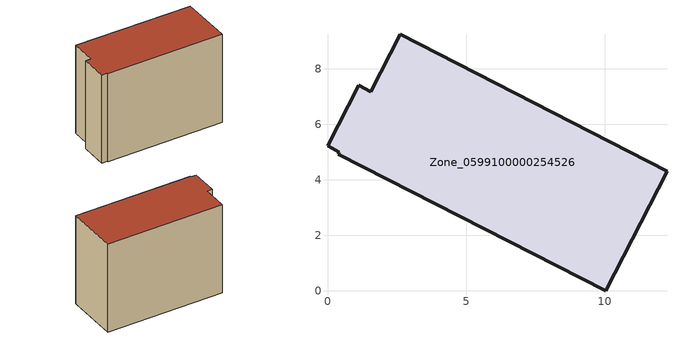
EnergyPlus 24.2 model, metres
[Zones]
Zone_0599100000254526
 floor ground (C_G): 12.24,4.32 10.02,0 0.4,4.92 0.43,4.99 0,5.23 1.12,7.41 1.56,7.18 2.62,9.25 z4.05
 wall outside (C_F): 1.56,7.18 1.12,7.41 0,5.23 0.43,4.99 0.4,4.92 10.02,0 12.24,4.32 2.62,9.25 1.56,7.18 z4.05:12.5
 roof outside (C_R): 12.24,4.32 2.62,9.25 1.56,7.18 1.12,7.41 0,5.23 0.43,4.99 0.4,4.92 10.02,0 z12.5
[BUILDING]
Pand.0599100000254526: North Axis=0; Terrain=City; Loads Convergence Tolerance Value=0.04; Temperature Convergence Tolerance Value=0.4; Solar Distribution=FullExterior; Maximum Number of Warmup Days=25; Minimum Number of Warmup Days=1
[Site:Location]
Rotterdam.The.Hague.AP_ZH_NLD Design_Conditions: Latitude=51.96; Longitude=4.45; Time Zone=1; Elevation=-4.5
[SITE:GROUNDTEMPERATURE:BUILDINGSURFACE]
18, 18, 18, 18, 18, 18, 18, 18, 18, 18, 18, 18
[MATERIAL] Thermal Absorptance=0.9; Solar Absorptance=0.7; Visible Absorptance=0.7
Name | Roughness | Thickness | Conductivity | Density | Specific Heat
G.TI.1992-2005 | MediumSmooth | 0.15 | 0.06 | 540 | 1210
F.TI.1992-2005 | Rough | 0.3 | 0.12 | 1920 | 840
R.TI.1992-2005 | MediumRough | 0.2 | 0.08 | 1500 | 1000
[CONSTRUCTION]
C_G: G.TI.1992-2005
C_F: F.TI.1992-2005
C_R: R.TI.1992-2005
[ZONE]
Zone_0599100000254526: Type=1; Multiplier=1; Ceiling Height=Autocalculate; Volume=Autocalculate; Floor Area=autocalculate; Part of Total Floor Area=Yes
[ZONEINFILTRATION:DESIGNFLOWRATE]
Infil_Zone_0599100000254526: Zone or ZoneList or Space or SpaceList=Zone_0599100000254526; Schedule=AlwaysOn; Design Flow Rate Calculation Method=Flow/Area; Flow Rate per Floor Area=0.0015; Constant Term Coefficient=1; Temperature Term Coefficient=0; Velocity Term Coefficient=0; Velocity Squared Term Coefficient=0
[HVACTEMPLATE:ZONE:IDEALLOADSAIRSYSTEM]
Zone_0599100000254526: Maximum Heating Supply Air Temperature=50; Minimum Cooling Supply Air Temperature=13; Maximum Heating Supply Air Humidity Ratio=0.0156; Minimum Cooling Supply Air Humidity Ratio=0.0077; Heating Limit=NoLimit; Cooling Limit=NoLimit; Dehumidification Control Type=ConstantSensibleHeatRatio; Cooling Sensible Heat Ratio=0.7; Dehumidification Setpoint=60; Humidification Control Type=None; Humidification Setpoint=30; Outdoor Air Method=None; Outdoor Air Flow Rate per Person=0.00944; Outdoor Air Flow Rate per Zone Floor Area=0; Outdoor Air Flow Rate per Zone=0; Demand Controlled Ventilation Type=None; Outdoor Air Economizer Type=NoEconomizer; Heat Recovery Type=None; Sensible Heat Recovery Effectiveness=0.7; Latent Heat Recovery Effectiveness=0.65
[ZONECONTROL:THERMOSTAT]
ThermostatControl_Zone_0599100000254526: Zone or ZoneList=Zone_0599100000254526; Control Type Schedule=DualSetpointControlType; Control 1=Thermostat_Zone_0599100000254526; Temperature Difference Between Cutout And Setpoint=0
[THERMOSTATSETPOINT:DUALSETPOINT]
Thermostat_Zone_0599100000254526: Heating Setpoint Temperature Schedule=HeatingSetpoint_Zone_0599100000254526; Cooling Setpoint Temperature Schedule=CoolingSetpoint_Zone_0599100000254526
[SCHEDULE:COMPACT]
HeatingSetpoint_Zone_0599100000254526: Through: 12/31, For: AllDays, Until: 24:00, 21
CoolingSetpoint_Zone_0599100000254526: Through: 12/31, For: AllDays, Until: 24:00, 24
DualSetpointControlType: Through: 12/31, For: AllDays, Until: 24:00, 4
AlwaysOn: Through: 12/31, For: AllDays, Until: 24:00, 1
